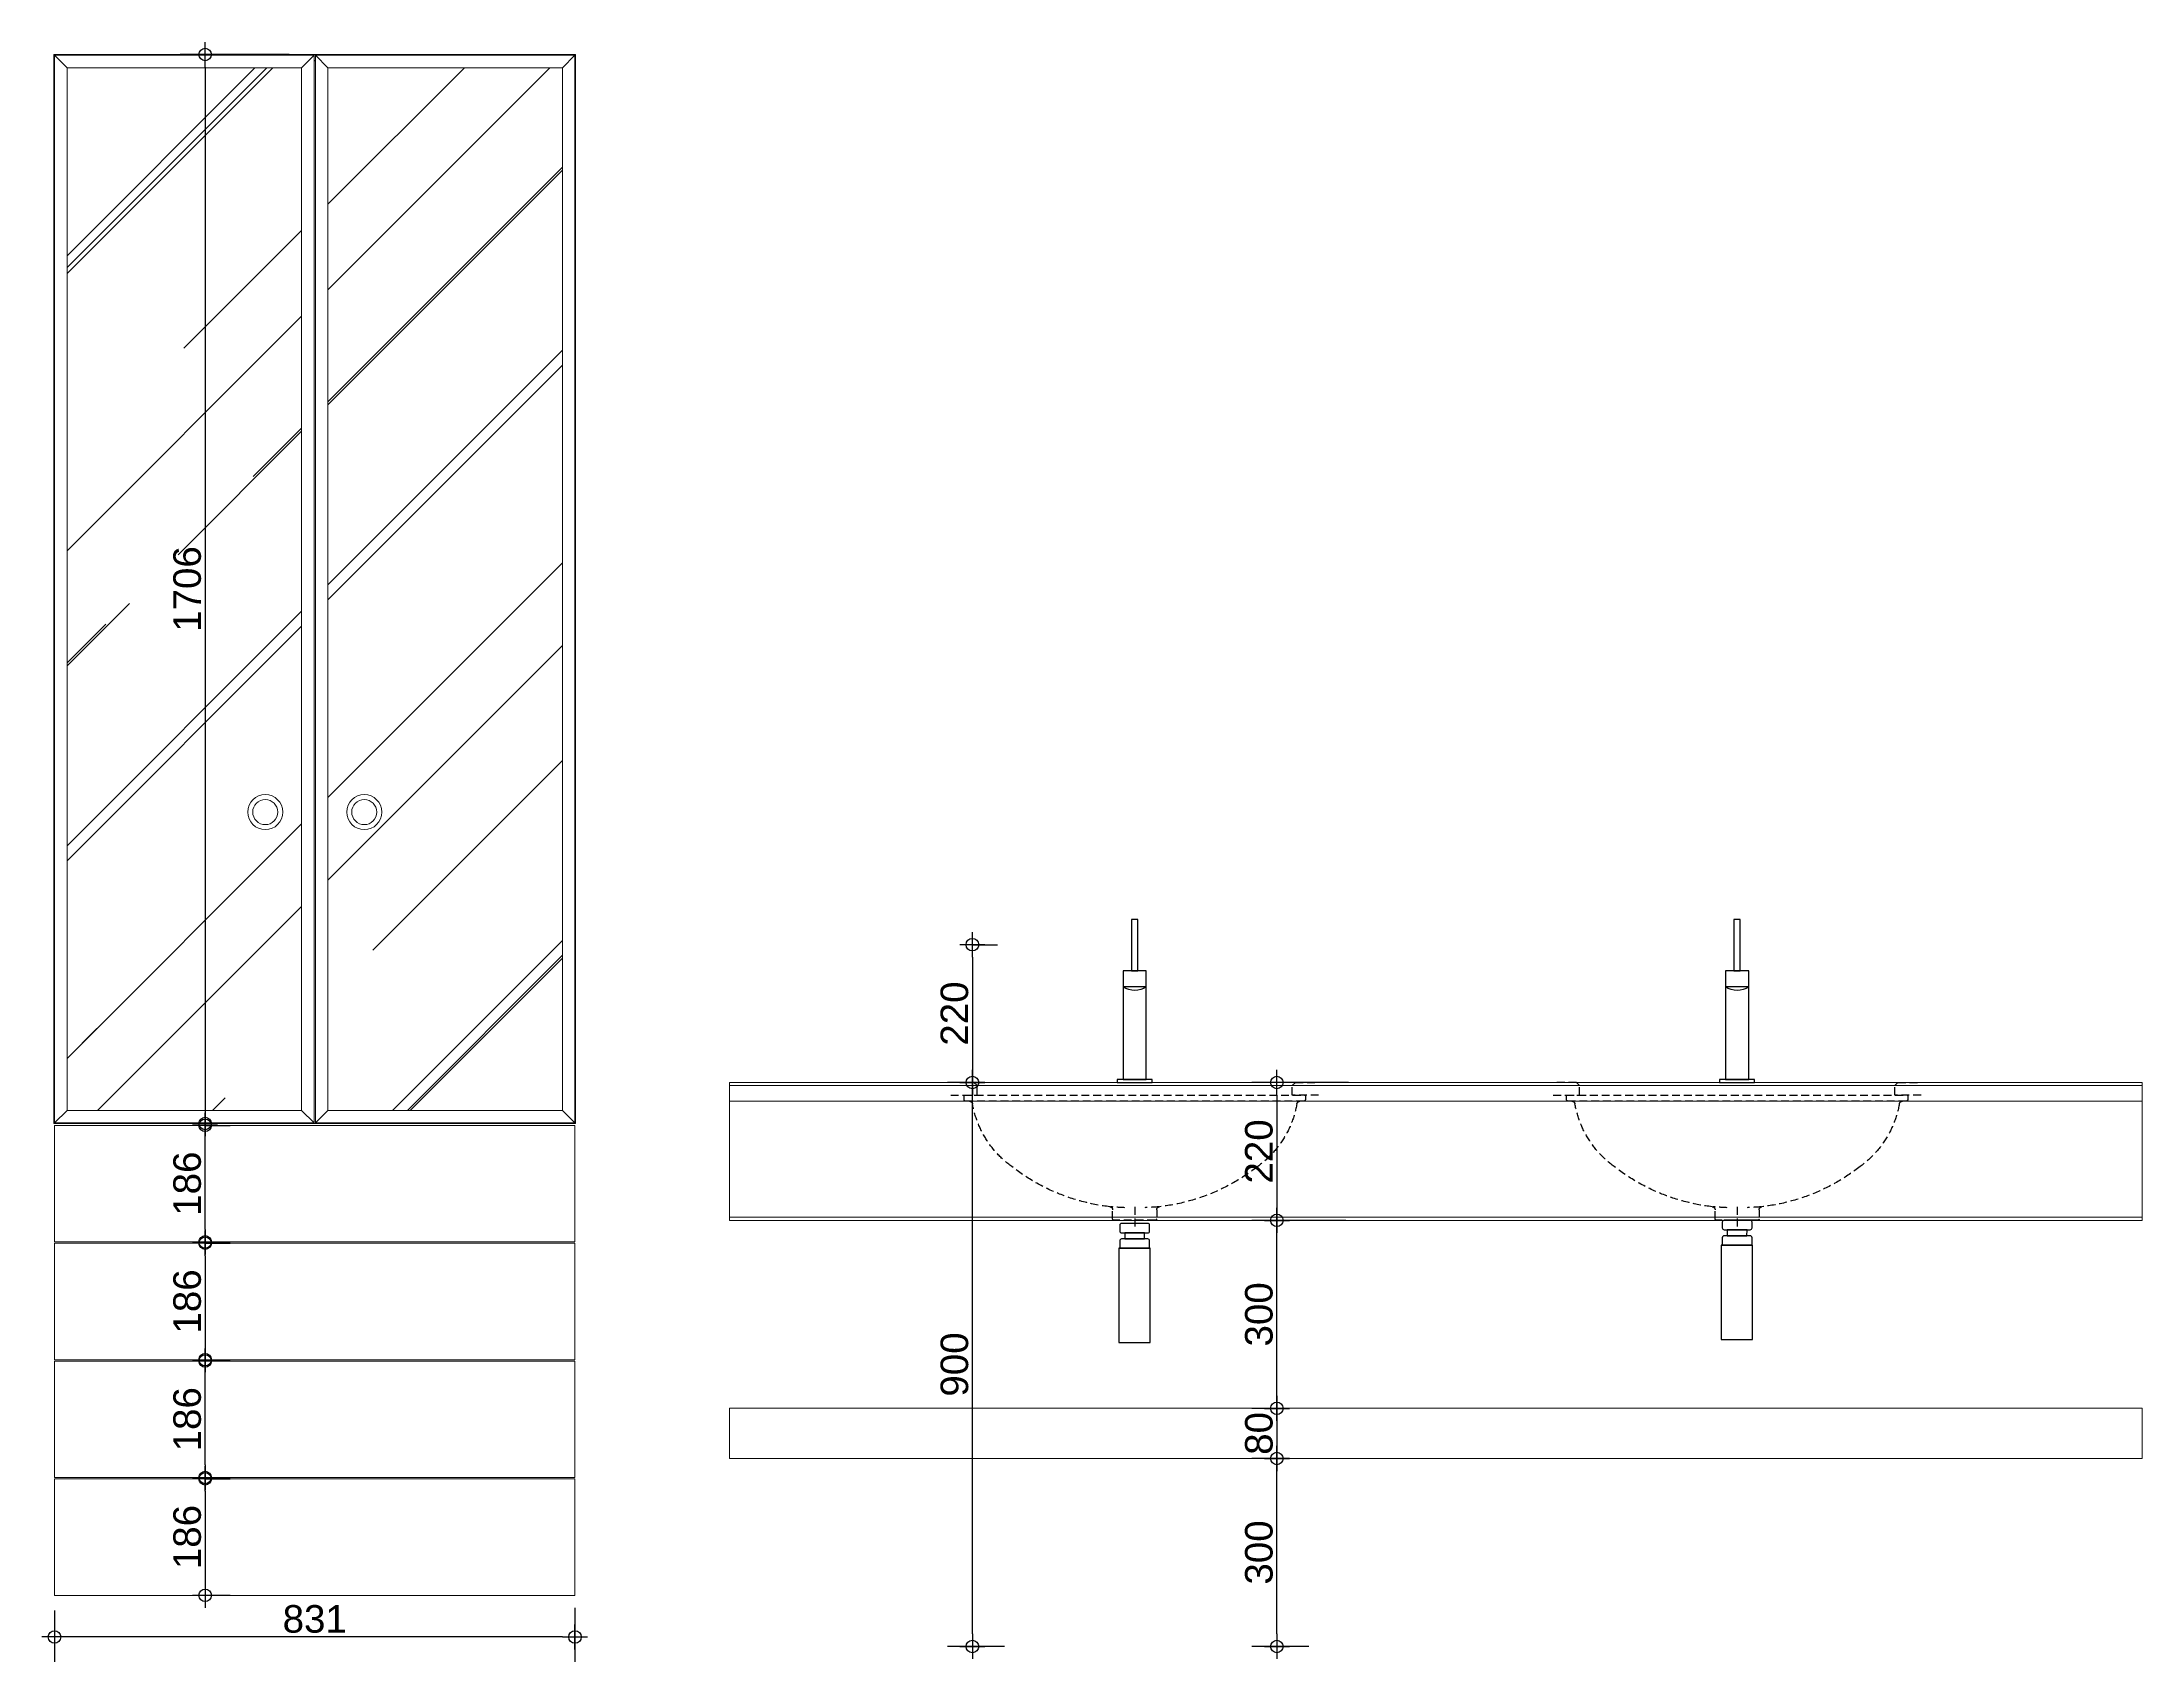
# Model space of a CAD drawing. Header units: inches. Extents: x 258415 to 640093, y 441672 to 945769.
# Drawn here: x 309052 to 312405, y 478567 to 481152 of the extents above; entities that cross this region are included whole.
import ezdxf

# ---------------------------------------------------------------- set-up
doc = ezdxf.new("R2010")
doc.units = ezdxf.units.IN
doc.header["$MEASUREMENT"] = 0
doc.set_wipeout_variables(frame=1)
doc.linetypes.add('HIDDEN', pattern=[0.375, 0.25, -0.125])
for name, color, linetype in [('A-DIMESNION-1', 7, 'Continuous'), ('CQ SPOT DETAIL DIMENSION', 9, 'Continuous'), ('DIM LEADER', 251, 'Continuous'), ('SANITARY WARES', 212, 'Continuous')]:
    doc.layers.add(name, color=color, linetype=linetype)
for name, color, linetype, lineweight in [('CQ Hardware Accs.', 1, 'Continuous', 0), ('CQ Marble', 6, 'Continuous', 0), ('CQ Mirror-Glass', 4, 'Continuous', 0), ('CQ Wood', 30, 'Continuous', 0)]:
    doc.layers.add(name, color=color, linetype=linetype, lineweight=lineweight)
doc.styles.get("Standard").update_dxf_attribs({"font": 'arial.ttf'})
doc.dimstyles.new('CQ Anno', dxfattribs={"dimscale": 40, "dimtxt": 2.2, "dimasz": 0.75, "dimexe": 1, "dimexo": 0.5, "dimgap": 0.5, "dimtad": 1, "dimrnd": 1, "dimdsep": 46, "dimtxsty": 'Standard', "dimblk": 'x-04-bw-gf-dim-50$0$DIM12', "dimcen": 0.0025, "dimdle": 0.5, "dimclrd": 8, "dimclre": 8, "dimclrt": 2, "dimazin": 2, "dimtfac": 1, "dimtix": 1, "dimtmove": 1, "dimatfit": 0, "dimfxl": 50, "dimtolj": 1, "dimtzin": 0, "dimlwd": -1, "dimarcsym": 1})

# ---------------------------------------------------------------- blocks, each defined once
blk = doc.blocks.new('Duravit_undercounter_santosa046651d_SEC ELEV')
at = {"layer": 'SANITARY WARES', "color": 8, "linetype": 'HIDDEN', "ltscale": 50}
for p, q in [((-270.2, 0), (33, 0)), ((33, 0), (270.2, 0)), ((0, -168.6), (0, -204.6))]:
    blk.add_line(p, q, dxfattribs=at)
at = {"layer": 'SANITARY WARES', "color": 8, "linetype": 'HIDDEN', "ltscale": 50, "elevation": 0}
for points in [[(-251.6, 9.8), (-251.6, 24.8), (-256.6, 29.8), (-293.6, 29.8)], [(-293.6, 9.8), (-251.6, 9.8)], [(251.6, 9.8), (251.6, 24.8), (256.6, 29.8), (293.6, 29.8)], [(293.6, 9.8), (251.6, 9.8)]]:
    blk.add_lwpolyline(points, dxfattribs=at)
at = {"layer": 'SANITARY WARES', "color": 8, "linetype": 'HIDDEN', "ltscale": 50}
for points in [[(269.5, -0.1, 0.414214), (272.5, 2.9), (272.5, 9.8), (-272.5, 9.8), (-272.5, 2.9, 0.414214), (-269.5, -0.1)], [(-263.9, -0.1, -0.364464), (-258.9, -4.2, 0.195995), (-196.4, -104.1, 0.13902), (-39.6, -168.4, -0.381512), (-35.2, -173.3), (-35.2, -188.1, 0.327365), (-32.6, -190.1), (32.6, -190.1, 0.327365), (35.2, -188.1), (35.2, -173.3, -0.381512), (39.6, -168.4, 0.13902), (196.4, -104.1, 0.195995), (258.9, -4.2, -0.364464), (263.9, -0.1)]]:
    blk.add_lwpolyline(points, format="xyb", dxfattribs=at)
for centre, start, end in [((71.9, 1432.1), 266.0549, 266.8618), ((-71.9, 1432.1), 273.1382, 273.9451)]:
    blk.add_arc(centre, 1604.5, start, end, dxfattribs=at)
blk = doc.blocks.new('AXOR CITERIOR 39031000_FRONT')
blk.add_wipeout([(28, 0), (28, 5), (18.5, 5), (18.5, 178), (5, 178), (5, 260), (-5, 260), (-5, 178), (-18.5, 178), (-18.5, 5), (-28, 5), (-28, 0)])
blk.add_wipeout([(28, 0), (28, 5), (18.5, 5), (18.5, 178), (5, 178), (5, 260), (-5, 260), (-5, 178), (-18.5, 178), (-18.5, 5), (-28, 5), (-28, 0)])
at = {"color": 8}
blk.add_wipeout([(28, 0), (28, 5), (18.5, 5), (18.5, 178), (5, 178), (5, 260), (-5, 260), (-5, 178), (-18.5, 178), (-18.5, 5), (-28, 5), (-28, 0)], dxfattribs=at)
at = {"layer": 'SANITARY WARES'}
for points in [[(-5, 178), (-5, 260), (5, 260), (5, 178), (-5, 178)], [(-18.5, 5), (-18.5, 178), (18.5, 178), (18.5, 5), (-18.5, 5)], [(-18.5, 152.9), (18.5, 152.9)], [(-28, 5), (28, 5), (28, 0), (-28, 0), (-28, 5)]]:
    blk.add_lwpolyline(points, dxfattribs=at)
blk.add_arc((0, 178.6), 31.7, 234.2875, 305.7125, dxfattribs=at)
blk = doc.blocks.new('p-trap  front')
at = {"layer": 'SANITARY WARES', "elevation": -16.8}
for points in [[(177338.3, -45566.2), (177296.7, -45566.2, 0.414214), (177293.7, -45569.2), (177293.7, -45578.3, 0.414214), (177296.7, -45581.3), (177338.3, -45581.3, 0.414214), (177341.3, -45578.3), (177341.3, -45569.2, 0.414214)], [(177338.3, -45590.9), (177296.7, -45590.9, 0.414214), (177293.7, -45593.9), (177293.7, -45605.9), (177341.3, -45605.9), (177341.3, -45593.9, 0.414214)]]:
    blk.add_lwpolyline(points, format="xyb", close=True, dxfattribs=at)
for points in [[(177333.3, -45581.3), (177301.8, -45581.3), (177301.5, -45590.9), (177333, -45590.9)], [(177342.3, -45605.9), (177292.3, -45605.9), (177292.3, -45756.3), (177342.3, -45756.3)]]:
    blk.add_lwpolyline(points, close=True, dxfattribs=at)
blk = doc.blocks.new('CABINET ELEVATION')
at = {"layer": 'CQ Mirror-Glass'}
h = blk.add_hatch(dxfattribs=at)
h.set_pattern_fill('AR-RROOF', color=256, scale=333, angle=45, style=0)
h.set_pattern_definition([(45, (390417.82, 456647.37), (282.5599, 753.493), [4995, -666, 1665, -333]), (45, (390613.26, 457078.27), (-548.637, 77.704), [999, -109.89, 1998, -249.75]), (45, (390335.4, 456965.25), (1066.6635, 1382.1887), [2664, -466.2, 1332, -333])])
h.paths.add_polyline_path([(323889.7, 450696.7), (323515.2, 450696.7), (323515.2, 449032.7), (323889.7, 449032.7)])
h.paths.add_polyline_path([(323098.7, 450696.7), (323473.2, 450696.7), (323473.2, 449032.7), (323098.7, 449032.7)])
at = {"layer": 'CQ Hardware Accs.'}
for centre, radius in [((323415.2, 449508.7, 0), 28), ((323415.2, 449508.7, 0), 20), ((323573.2, 449508.7, 0), 28), ((323573.2, 449508.7, 0), 20)]:
    blk.add_circle(centre, radius, dxfattribs=at)
at = {"layer": 'CQ Mirror-Glass', "elevation": 0}
for points in [[(323078.7, 450716.7), (323493.2, 450716.7), (323493.2, 449012.7), (323078.7, 449012.7)], [(323909.7, 450716.7), (323495.2, 450716.7), (323495.2, 449012.7), (323909.7, 449012.7)], [(323098.7, 450696.7), (323473.2, 450696.7), (323473.2, 449032.7), (323098.7, 449032.7)], [(323889.7, 450696.7), (323515.2, 450696.7), (323515.2, 449032.7), (323889.7, 449032.7)]]:
    blk.add_lwpolyline(points, close=True, dxfattribs=at)
for points in [[(323078.7, 450716.7), (323098.7, 450696.7)], [(323493.2, 450716.7), (323473.2, 450696.7)], [(323495.2, 450716.7), (323515.2, 450696.7)], [(323909.7, 450716.7), (323889.7, 450696.7)], [(323078.7, 449012.7), (323098.7, 449032.7)], [(323493.2, 449012.7), (323473.2, 449032.7)], [(323495.2, 449012.7), (323515.2, 449032.7)], [(323909.7, 449012.7), (323889.7, 449032.7)]]:
    blk.add_lwpolyline(points, dxfattribs=at)
at = {"layer": 'CQ Wood', "elevation": 0}
for points in [[(323077.7, 449011.7), (323910.7, 449011.7), (323910.7, 450717.7), (323077.7, 450717.7)], [(323078.7, 449008.7), (323909.7, 449008.7), (323909.7, 448822.7), (323078.7, 448822.7)], [(323078.7, 448634.7), (323909.7, 448634.7), (323909.7, 448820.7), (323078.7, 448820.7)], [(323078.7, 448632.7), (323909.7, 448632.7), (323909.7, 448446.7), (323078.7, 448446.7)], [(323078.7, 448258.7), (323909.7, 448258.7), (323909.7, 448444.7), (323078.7, 448444.7)]]:
    blk.add_lwpolyline(points, close=True, dxfattribs=at)
blk = doc.blocks.new('x-04-bw-gf-dim-50$0$DIM12')
at = {"color": 8}
blk.add_line((-1, 0), (1, 0), dxfattribs=at)
blk.add_line((0, -1), (0, 1))
blk.add_circle((0, 0), 0.5)
blk = doc.blocks.new('*D336')
at = {"layer": 'A-DIMESNION-1', "color": 8, "lineweight": -2, "ltscale": 0.05, "transparency": 16777216}
for p, q in [((309312.9, 478859.1), (309352.9, 478859.1)), ((309292.9, 478673.1), (309352.9, 478673.1))]:
    blk.add_line(p, q, dxfattribs=at)
at = {"layer": 'A-DIMESNION-1', "color": 8, "ltscale": 0.05, "transparency": 16777216}
blk.add_line((309312.9, 478839.1), (309312.9, 478693.1), dxfattribs=at)
at = {"layer": 'Defpoints', "color": 0, "linetype": 'Continuous', "ltscale": 0.05, "transparency": 16777216}
for p in [(309292.9, 478859.1), (309272.9, 478673.1), (309312.9, 478673.1)]:
    blk.add_point(p, dxfattribs=at)
at = {"layer": 'A-DIMESNION-1', "color": 8, "linetype": 'Continuous', "ltscale": 0.05, "transparency": 16777216, "xscale": 20, "yscale": 20, "zscale": 20}
for p, rotation in [((309312.9, 478859.1), 90), ((309312.9, 478673.1), 270)]:
    blk.add_blockref('x-04-bw-gf-dim-50$0$DIM12', p, dxfattribs=dict(at, rotation=rotation))
at = {"layer": 'A-DIMESNION-1', "color": 2, "linetype": 'Continuous', "ltscale": 0.05, "transparency": 16777216, "insert": (309284.4, 478766.1), "char_height": 44, "attachment_point": 5, "rotation": 90}
blk.add_mtext('\\A1;186', dxfattribs=at)
blk = doc.blocks.new('*D337')
at = {"layer": 'A-DIMESNION-1', "color": 8, "lineweight": -2, "ltscale": 0.05, "transparency": 16777216}
for p, q in [((309312.9, 479047.1), (309352.9, 479047.1)), ((309312.9, 478861.1), (309352.9, 478861.1))]:
    blk.add_line(p, q, dxfattribs=at)
at = {"layer": 'A-DIMESNION-1', "color": 8, "ltscale": 0.05, "transparency": 16777216}
blk.add_line((309312.9, 478881.1), (309312.9, 479027.1), dxfattribs=at)
at = {"layer": 'Defpoints', "color": 0, "linetype": 'Continuous', "ltscale": 0.05, "transparency": 16777216}
for p in [(309292.9, 479047.1), (309312.9, 479047.1), (309292.9, 478861.1)]:
    blk.add_point(p, dxfattribs=at)
at = {"layer": 'A-DIMESNION-1', "color": 8, "linetype": 'Continuous', "ltscale": 0.05, "transparency": 16777216, "xscale": 20, "yscale": 20, "zscale": 20}
for p, rotation in [((309312.9, 479047.1), 90), ((309312.9, 478861.1), 270)]:
    blk.add_blockref('x-04-bw-gf-dim-50$0$DIM12', p, dxfattribs=dict(at, rotation=rotation))
at = {"layer": 'A-DIMESNION-1', "color": 2, "linetype": 'Continuous', "ltscale": 0.05, "transparency": 16777216, "insert": (309284.4, 478954.1), "char_height": 44, "attachment_point": 5, "rotation": 90}
blk.add_mtext('\\A1;186', dxfattribs=at)
blk = doc.blocks.new('*D338')
at = {"layer": 'A-DIMESNION-1', "color": 8, "lineweight": -2, "ltscale": 0.05, "transparency": 16777216}
for p, q in [((309312.9, 479235.1), (309352.9, 479235.1)), ((309312.9, 479049.1), (309352.9, 479049.1))]:
    blk.add_line(p, q, dxfattribs=at)
at = {"layer": 'A-DIMESNION-1', "color": 8, "ltscale": 0.05, "transparency": 16777216}
blk.add_line((309312.9, 479215.1), (309312.9, 479069.1), dxfattribs=at)
at = {"layer": 'Defpoints', "color": 0, "linetype": 'Continuous', "ltscale": 0.05, "transparency": 16777216}
for p in [(309292.9, 479235.1), (309292.9, 479049.1), (309312.9, 479049.1)]:
    blk.add_point(p, dxfattribs=at)
at = {"layer": 'A-DIMESNION-1', "color": 8, "linetype": 'Continuous', "ltscale": 0.05, "transparency": 16777216, "xscale": 20, "yscale": 20, "zscale": 20}
for p, rotation in [((309312.9, 479235.1), 90), ((309312.9, 479049.1), 270)]:
    blk.add_blockref('x-04-bw-gf-dim-50$0$DIM12', p, dxfattribs=dict(at, rotation=rotation))
at = {"layer": 'A-DIMESNION-1', "color": 2, "linetype": 'Continuous', "ltscale": 0.05, "transparency": 16777216, "insert": (309284.4, 479142.1), "char_height": 44, "attachment_point": 5, "rotation": 90}
blk.add_mtext('\\A1;186', dxfattribs=at)
blk = doc.blocks.new('*D339')
at = {"layer": 'A-DIMESNION-1', "color": 8, "lineweight": -2, "ltscale": 0.05, "transparency": 16777216}
for p, q in [((309312.9, 479423.1), (309352.9, 479423.1)), ((309312.9, 479237.1), (309352.9, 479237.1))]:
    blk.add_line(p, q, dxfattribs=at)
at = {"layer": 'A-DIMESNION-1', "color": 8, "ltscale": 0.05, "transparency": 16777216}
blk.add_line((309312.9, 479257.1), (309312.9, 479403.1), dxfattribs=at)
at = {"layer": 'Defpoints', "color": 0, "linetype": 'Continuous', "ltscale": 0.05, "transparency": 16777216}
for p in [(309292.9, 479423.1, 0), (309312.9, 479423.1), (309292.9, 479237.1, 0)]:
    blk.add_point(p, dxfattribs=at)
at = {"layer": 'A-DIMESNION-1', "color": 8, "linetype": 'Continuous', "ltscale": 0.05, "transparency": 16777216, "xscale": 20, "yscale": 20, "zscale": 20}
for p, rotation in [((309312.9, 479423.1), 90), ((309312.9, 479237.1), 270)]:
    blk.add_blockref('x-04-bw-gf-dim-50$0$DIM12', p, dxfattribs=dict(at, rotation=rotation))
at = {"layer": 'A-DIMESNION-1', "color": 2, "linetype": 'Continuous', "ltscale": 0.05, "transparency": 16777216, "insert": (309284.4, 479330.1), "char_height": 44, "attachment_point": 5, "rotation": 90}
blk.add_mtext('\\A1;186', dxfattribs=at)
blk = doc.blocks.new('*D340')
at = {"layer": 'A-DIMESNION-1', "color": 8, "lineweight": -2, "ltscale": 0.05, "transparency": 16777216}
for p, q in [((309447, 481132.1), (309272.9, 481132.1)), ((309463.9, 479426.1), (309272.9, 479426.1))]:
    blk.add_line(p, q, dxfattribs=at)
at = {"layer": 'A-DIMESNION-1', "color": 8, "ltscale": 0.05, "transparency": 16777216}
blk.add_line((309312.9, 481112.1), (309312.9, 479446.1), dxfattribs=at)
at = {"layer": 'Defpoints', "color": 0, "linetype": 'Continuous', "ltscale": 0.05, "transparency": 16777216}
for p in [(309467, 481132.1, 0), (309312.9, 479426.1), (309483.9, 479426.1, 0)]:
    blk.add_point(p, dxfattribs=at)
at = {"layer": 'A-DIMESNION-1', "color": 8, "linetype": 'Continuous', "ltscale": 0.05, "transparency": 16777216, "xscale": 20, "yscale": 20, "zscale": 20}
for p, rotation in [((309312.9, 481132.1), 90), ((309312.9, 479426.1), 270)]:
    blk.add_blockref('x-04-bw-gf-dim-50$0$DIM12', p, dxfattribs=dict(at, rotation=rotation))
at = {"layer": 'A-DIMESNION-1', "color": 2, "linetype": 'Continuous', "ltscale": 0.05, "transparency": 16777216, "insert": (309284.4, 480279.1), "char_height": 44, "attachment_point": 5, "rotation": 90}
blk.add_mtext('\\A1;1706', dxfattribs=at)
blk = doc.blocks.new('*D341')
at = {"layer": 'A-DIMESNION-1', "color": 8, "lineweight": -2, "ltscale": 0.05, "transparency": 16777216}
for p, q in [((310538, 479491.5), (310498, 479491.5)), ((310589.1, 478591.5), (310498, 478591.5))]:
    blk.add_line(p, q, dxfattribs=at)
at = {"layer": 'A-DIMESNION-1', "color": 8, "ltscale": 0.05, "transparency": 16777216}
blk.add_line((310538, 478611.5), (310538, 479471.5), dxfattribs=at)
at = {"layer": 'Defpoints', "color": 0, "linetype": 'Continuous', "ltscale": 0.05, "transparency": 16777216}
for p in [(310538, 479491.5), (310558, 479491.5, 0), (310609.1, 478591.5, 0)]:
    blk.add_point(p, dxfattribs=at)
at = {"layer": 'A-DIMESNION-1', "color": 8, "linetype": 'Continuous', "ltscale": 0.05, "transparency": 16777216, "xscale": 20, "yscale": 20, "zscale": 20}
for p, rotation in [((310538, 479491.5), 90), ((310538, 478591.5), 270)]:
    blk.add_blockref('x-04-bw-gf-dim-50$0$DIM12', p, dxfattribs=dict(at, rotation=rotation))
at = {"layer": 'A-DIMESNION-1', "color": 2, "linetype": 'Continuous', "ltscale": 0.05, "transparency": 16777216, "insert": (310509.5, 479041.5), "char_height": 44, "attachment_point": 5, "rotation": 90}
blk.add_mtext('\\A1;900', dxfattribs=at)
blk = doc.blocks.new('*D342')
at = {"layer": 'A-DIMESNION-1', "color": 8, "lineweight": -2, "ltscale": 0.05, "transparency": 16777216}
for p, q in [((310538, 479711.5), (310578, 479711.5)), ((310538, 479491.5), (310498, 479491.5))]:
    blk.add_line(p, q, dxfattribs=at)
at = {"layer": 'A-DIMESNION-1', "color": 8, "ltscale": 0.05, "transparency": 16777216}
blk.add_line((310538, 479691.5), (310538, 479511.5), dxfattribs=at)
at = {"layer": 'Defpoints', "color": 0, "linetype": 'Continuous', "ltscale": 0.05, "transparency": 16777216}
for p in [(310518, 479711.5, 0), (310538, 479491.5), (310558, 479491.5, 0)]:
    blk.add_point(p, dxfattribs=at)
at = {"layer": 'A-DIMESNION-1', "color": 8, "linetype": 'Continuous', "ltscale": 0.05, "transparency": 16777216, "xscale": 20, "yscale": 20, "zscale": 20}
for p, rotation in [((310538, 479711.5), 90), ((310538, 479491.5), 270)]:
    blk.add_blockref('x-04-bw-gf-dim-50$0$DIM12', p, dxfattribs=dict(at, rotation=rotation))
at = {"layer": 'A-DIMESNION-1', "color": 2, "linetype": 'Continuous', "ltscale": 0.05, "transparency": 16777216, "insert": (310509.5, 479601.5), "char_height": 44, "attachment_point": 5, "rotation": 90}
blk.add_mtext('\\A1;220', dxfattribs=at)
blk = doc.blocks.new('*D345')
at = {"layer": 'A-DIMESNION-1', "color": 8, "lineweight": -2, "ltscale": 0.05, "transparency": 16777216}
for p, q in [((311041.2, 478891.5), (310984.1, 478891.5)), ((311075.2, 478591.5), (310984.1, 478591.5))]:
    blk.add_line(p, q, dxfattribs=at)
at = {"layer": 'A-DIMESNION-1', "color": 8, "ltscale": 0.05, "transparency": 16777216}
blk.add_line((311024.1, 478611.5), (311024.1, 478871.5), dxfattribs=at)
at = {"layer": 'Defpoints', "color": 0, "linetype": 'Continuous', "ltscale": 0.05, "transparency": 16777216}
for p in [(311024.1, 478891.5), (311061.2, 478891.5, 0), (311095.2, 478591.5, 0)]:
    blk.add_point(p, dxfattribs=at)
at = {"layer": 'A-DIMESNION-1', "color": 8, "linetype": 'Continuous', "ltscale": 0.05, "transparency": 16777216, "xscale": 20, "yscale": 20, "zscale": 20}
for p, rotation in [((311024.1, 478891.5), 90), ((311024.1, 478591.5), 270)]:
    blk.add_blockref('x-04-bw-gf-dim-50$0$DIM12', p, dxfattribs=dict(at, rotation=rotation))
at = {"layer": 'A-DIMESNION-1', "color": 2, "linetype": 'Continuous', "ltscale": 0.05, "transparency": 16777216, "insert": (310995.6, 478741.5), "char_height": 44, "attachment_point": 5, "rotation": 90}
blk.add_mtext('\\A1;300', dxfattribs=at)
blk = doc.blocks.new('*D346')
at = {"layer": 'A-DIMESNION-1', "color": 8, "lineweight": -2, "ltscale": 0.05, "transparency": 16777216}
for p, q in [((311043, 478971.5), (310984.1, 478971.5)), ((311041.2, 478891.5), (310984.1, 478891.5))]:
    blk.add_line(p, q, dxfattribs=at)
at = {"layer": 'A-DIMESNION-1', "color": 8, "ltscale": 0.05, "transparency": 16777216}
blk.add_line((311024.1, 478951.5), (311024.1, 478911.5), dxfattribs=at)
at = {"layer": 'Defpoints', "color": 0, "linetype": 'Continuous', "ltscale": 0.05, "transparency": 16777216}
for p in [(311063, 478971.5, 0), (311024.1, 478891.5), (311061.2, 478891.5, 0)]:
    blk.add_point(p, dxfattribs=at)
at = {"layer": 'A-DIMESNION-1', "color": 8, "linetype": 'Continuous', "ltscale": 0.05, "transparency": 16777216, "xscale": 20, "yscale": 20, "zscale": 20}
for p, rotation in [((311024.1, 478971.5), 90), ((311024.1, 478891.5), 270)]:
    blk.add_blockref('x-04-bw-gf-dim-50$0$DIM12', p, dxfattribs=dict(at, rotation=rotation))
at = {"layer": 'A-DIMESNION-1', "color": 2, "linetype": 'Continuous', "ltscale": 0.05, "transparency": 16777216, "insert": (310995.6, 478931.5), "char_height": 44, "attachment_point": 5, "rotation": 90}
blk.add_mtext('\\A1;80', dxfattribs=at)
blk = doc.blocks.new('*D347')
at = {"layer": 'A-DIMESNION-1', "color": 8, "lineweight": -2, "ltscale": 0.05, "transparency": 16777216}
for p, q in [((311134.4, 479271.5), (310984.1, 479271.5)), ((311043, 478971.5), (310984.1, 478971.5))]:
    blk.add_line(p, q, dxfattribs=at)
at = {"layer": 'A-DIMESNION-1', "color": 8, "ltscale": 0.05, "transparency": 16777216}
blk.add_line((311024.1, 478991.5), (311024.1, 479251.5), dxfattribs=at)
at = {"layer": 'Defpoints', "color": 0, "linetype": 'Continuous', "ltscale": 0.05, "transparency": 16777216}
for p in [(311024.1, 479271.5), (311154.4, 479271.5, 0), (311063, 478971.5, 0)]:
    blk.add_point(p, dxfattribs=at)
at = {"layer": 'A-DIMESNION-1', "color": 8, "linetype": 'Continuous', "ltscale": 0.05, "transparency": 16777216, "xscale": 20, "yscale": 20, "zscale": 20}
for p, rotation in [((311024.1, 479271.5), 90), ((311024.1, 478971.5), 270)]:
    blk.add_blockref('x-04-bw-gf-dim-50$0$DIM12', p, dxfattribs=dict(at, rotation=rotation))
at = {"layer": 'A-DIMESNION-1', "color": 2, "linetype": 'Continuous', "ltscale": 0.05, "transparency": 16777216, "insert": (310995.6, 479121.5), "char_height": 44, "attachment_point": 5, "rotation": 90}
blk.add_mtext('\\A1;300', dxfattribs=at)
blk = doc.blocks.new('*D348')
at = {"layer": 'A-DIMESNION-1', "color": 8, "lineweight": -2, "ltscale": 0.05, "transparency": 16777216}
for p, q in [((311138.4, 479491.5), (310984.1, 479491.5)), ((311134.4, 479271.5), (310984.1, 479271.5))]:
    blk.add_line(p, q, dxfattribs=at)
at = {"layer": 'A-DIMESNION-1', "color": 8, "ltscale": 0.05, "transparency": 16777216}
blk.add_line((311024.1, 479471.5), (311024.1, 479291.5), dxfattribs=at)
at = {"layer": 'Defpoints', "color": 0, "linetype": 'Continuous', "ltscale": 0.05, "transparency": 16777216}
for p in [(311158.4, 479491.5, 0), (311024.1, 479271.5), (311154.4, 479271.5, 0)]:
    blk.add_point(p, dxfattribs=at)
at = {"layer": 'A-DIMESNION-1', "color": 8, "linetype": 'Continuous', "ltscale": 0.05, "transparency": 16777216, "xscale": 20, "yscale": 20, "zscale": 20}
for p, rotation in [((311024.1, 479491.5), 90), ((311024.1, 479271.5), 270)]:
    blk.add_blockref('x-04-bw-gf-dim-50$0$DIM12', p, dxfattribs=dict(at, rotation=rotation))
at = {"layer": 'A-DIMESNION-1', "color": 2, "linetype": 'Continuous', "ltscale": 0.05, "transparency": 16777216, "insert": (310995.6, 479381.5), "char_height": 44, "attachment_point": 5, "rotation": 90}
blk.add_mtext('\\A1;220', dxfattribs=at)
blk = doc.blocks.new('*D349')
at = {"layer": 'A-DIMESNION-1', "color": 8, "lineweight": -2, "ltscale": 0.05, "transparency": 16777216}
for p, q in [((309072.4, 478649.1), (309072.4, 478566.7)), ((309903.4, 478653.1), (309903.4, 478566.7))]:
    blk.add_line(p, q, dxfattribs=at)
at = {"layer": 'A-DIMESNION-1', "color": 8, "ltscale": 0.05, "transparency": 16777216}
blk.add_line((309883.4, 478606.7), (309092.4, 478606.7), dxfattribs=at)
at = {"layer": 'Defpoints', "color": 0, "linetype": 'Continuous', "ltscale": 0.05, "transparency": 16777216}
for p in [(309072.4, 478669.1, 0), (309903.4, 478673.1, 0), (309072.4, 478606.7)]:
    blk.add_point(p, dxfattribs=at)
at = {"layer": 'A-DIMESNION-1', "color": 8, "linetype": 'Continuous', "ltscale": 0.05, "transparency": 16777216, "xscale": 20, "yscale": 20, "zscale": 20, "rotation": 180}
blk.add_blockref('x-04-bw-gf-dim-50$0$DIM12', (309072.4, 478606.7), dxfattribs=at)
at = {"layer": 'A-DIMESNION-1', "color": 8, "linetype": 'Continuous', "ltscale": 0.05, "transparency": 16777216, "xscale": 20, "yscale": 20, "zscale": 20}
blk.add_blockref('x-04-bw-gf-dim-50$0$DIM12', (309903.4, 478606.7), dxfattribs=at)
at = {"layer": 'A-DIMESNION-1', "color": 2, "linetype": 'Continuous', "ltscale": 0.05, "transparency": 16777216, "insert": (309487.9, 478635.2), "char_height": 44, "attachment_point": 5}
blk.add_mtext('\\A1;831', dxfattribs=at)

msp = doc.modelspace()

# ---------------------------------------------------------------- linework, layer by layer
at = {"layer": 'CQ Marble', "lineweight": 0}
for p, q in [((312405.436, 479486.533, -0.003), (310150.365, 479486.533, -0.003)), ((312405.436, 479461.533, -0.003), (310150.365, 479461.533, -0.003)), ((312405.436, 479276.533, -0.003), (310150.365, 479276.533, -0.003))]:
    msp.add_line(p, q, dxfattribs=at)
at = {"layer": 'CQ Marble', "lineweight": 0, "elevation": -0.003}
for points in [[(310150.365, 479491.533), (312405.436, 479491.533), (312405.436, 479271.533), (310150.365, 479271.533)], [(310150.365, 478891.533), (310150.365, 478971.533), (312405.436, 478971.533), (312405.436, 478891.533)]]:
    msp.add_lwpolyline(points, close=True, dxfattribs=at)
at = {"layer": 'CQ SPOT DETAIL DIMENSION'}
msp.add_line((309488.936, 481122.083, 0), (309486.936, 481122.083, 0), dxfattribs=at)

# ---------------------------------------------------------------- block references
at = {"xscale": -1, "rotation": 359.9999999999997}
for p in [(310797.123, 479461.701, -0.003), (311758.993, 479461.701, 0)]:
    msp.add_blockref('Duravit_undercounter_santosa046651d_SEC ELEV', p, dxfattribs=at)
at = {"layer": 'CQ SPOT DETAIL DIMENSION'}
msp.add_blockref('CABINET ELEVATION', (-14006.301, 30414.349, 0), dxfattribs=at)
at = {"layer": 'DIM LEADER', "color": 8}
for p in [(133479.6, 524832.801, 16.751), (134441.47, 524837.801, 16.751)]:
    msp.add_blockref('p-trap  front', p, dxfattribs=at)

# ---------------------------------------------------------------- dimensions: what is measured, and where the dimension line sits
at = {"layer": 'A-DIMESNION-1', "color": 64, "linetype": 'Continuous', "ltscale": 0.05}
for base, p1, p2, angle, picture, middle in [((309312.882, 479426.0834, 0.0007), (309466.981, 481132.0775, 0), (309483.9357, 479426.0834), 90, '*D340', (309284.4168, 480279.0805, 0.0007)), ((310537.976, 479491.533, 0.001), (310517.976, 479711.533), (310557.976, 479491.533), 90, '*D342', (310509.511, 479601.533, 0.001)), ((310537.976, 479491.533, 0.001), (310609.132, 478591.51), (310557.976, 479491.533), 270, '*D341', (310509.511, 479041.521, 0.001)), ((311024.092, 479271.533, 0.001), (311158.448, 479491.533, 0.001), (311154.448, 479271.533), 90, '*D348', (310995.626, 479381.533, 0.001)), ((309312.882, 479423.061, 0.001), (309292.882, 479237.061), (309292.882, 479423.061), 270, '*D339', (309284.417, 479330.061, 0.001)), ((311024.092, 479271.533, 0.001), (311063.02, 478971.533, -0.003), (311154.448, 479271.533), 270, '*D347', (310995.611, 479121.533, 0.001)), ((309312.882, 479049.061, 0.001), (309292.882, 479235.061, 0.001), (309292.882, 479049.061, 0.001), 90, '*D338', (309284.417, 479142.061, 0.001)), ((309312.882, 479047.061, 0.001), (309292.882, 478861.061, 0.001), (309292.882, 479047.061, 0.001), 270, '*D337', (309284.417, 478954.061, 0.001)), ((311024.092, 478891.533, 0.001), (311063.02, 478971.533, -0.003), (311061.179, 478891.533), 90, '*D346', (310995.626, 478931.533, 0.001)), ((311024.092, 478891.533, 0.001), (311095.248, 478591.51, 0), (311061.179, 478891.533), 270, '*D345', (310995.611, 478741.521, 0.001)), ((309312.882, 478673.061, 0.001), (309292.882, 478859.061, 0.001), (309272.882, 478673.061, 0.001), 90, '*D336', (309284.417, 478766.061, 0.001))]:
    dim = msp.add_linear_dim(base=base, p1=p1, p2=p2, angle=angle, dimstyle='CQ Anno', override={"dimscale": 0, "dimasz": 1, "dimexe": 2, "dimexo": 1, "dimgap": 0.3, "dimcen": 0.005}, dxfattribs=at)
    dim.commit()
    dim.dimension.update_dxf_attribs({"geometry": picture, "text_midpoint": middle})
dim = msp.add_linear_dim(base=(309072.4357, 478606.7287, 0.0007), p1=(309903.4414, 478673.0738, 0.0007), p2=(309072.4357, 478669.0611), dimstyle='CQ Anno', override={"dimscale": 0, "dimasz": 1, "dimexe": 2, "dimexo": 1, "dimgap": 0.3, "dimcen": 0.005}, dxfattribs=at)
dim.commit()
dim.dimension.update_dxf_attribs({"geometry": '*D349', "text_midpoint": (309487.9386, 478635.2089, 0.0007)})

# ---------------------------------------------------------------- next in the draw order: block references
at = {"xscale": -1, "rotation": 359.9999999999997}
for p in [(310797.123, 479491.533, -0.003), (311758.993, 479491.533, 0)]:
    msp.add_blockref('AXOR CITERIOR 39031000_FRONT', p, dxfattribs=at)

doc.saveas('drawing.dxf')
